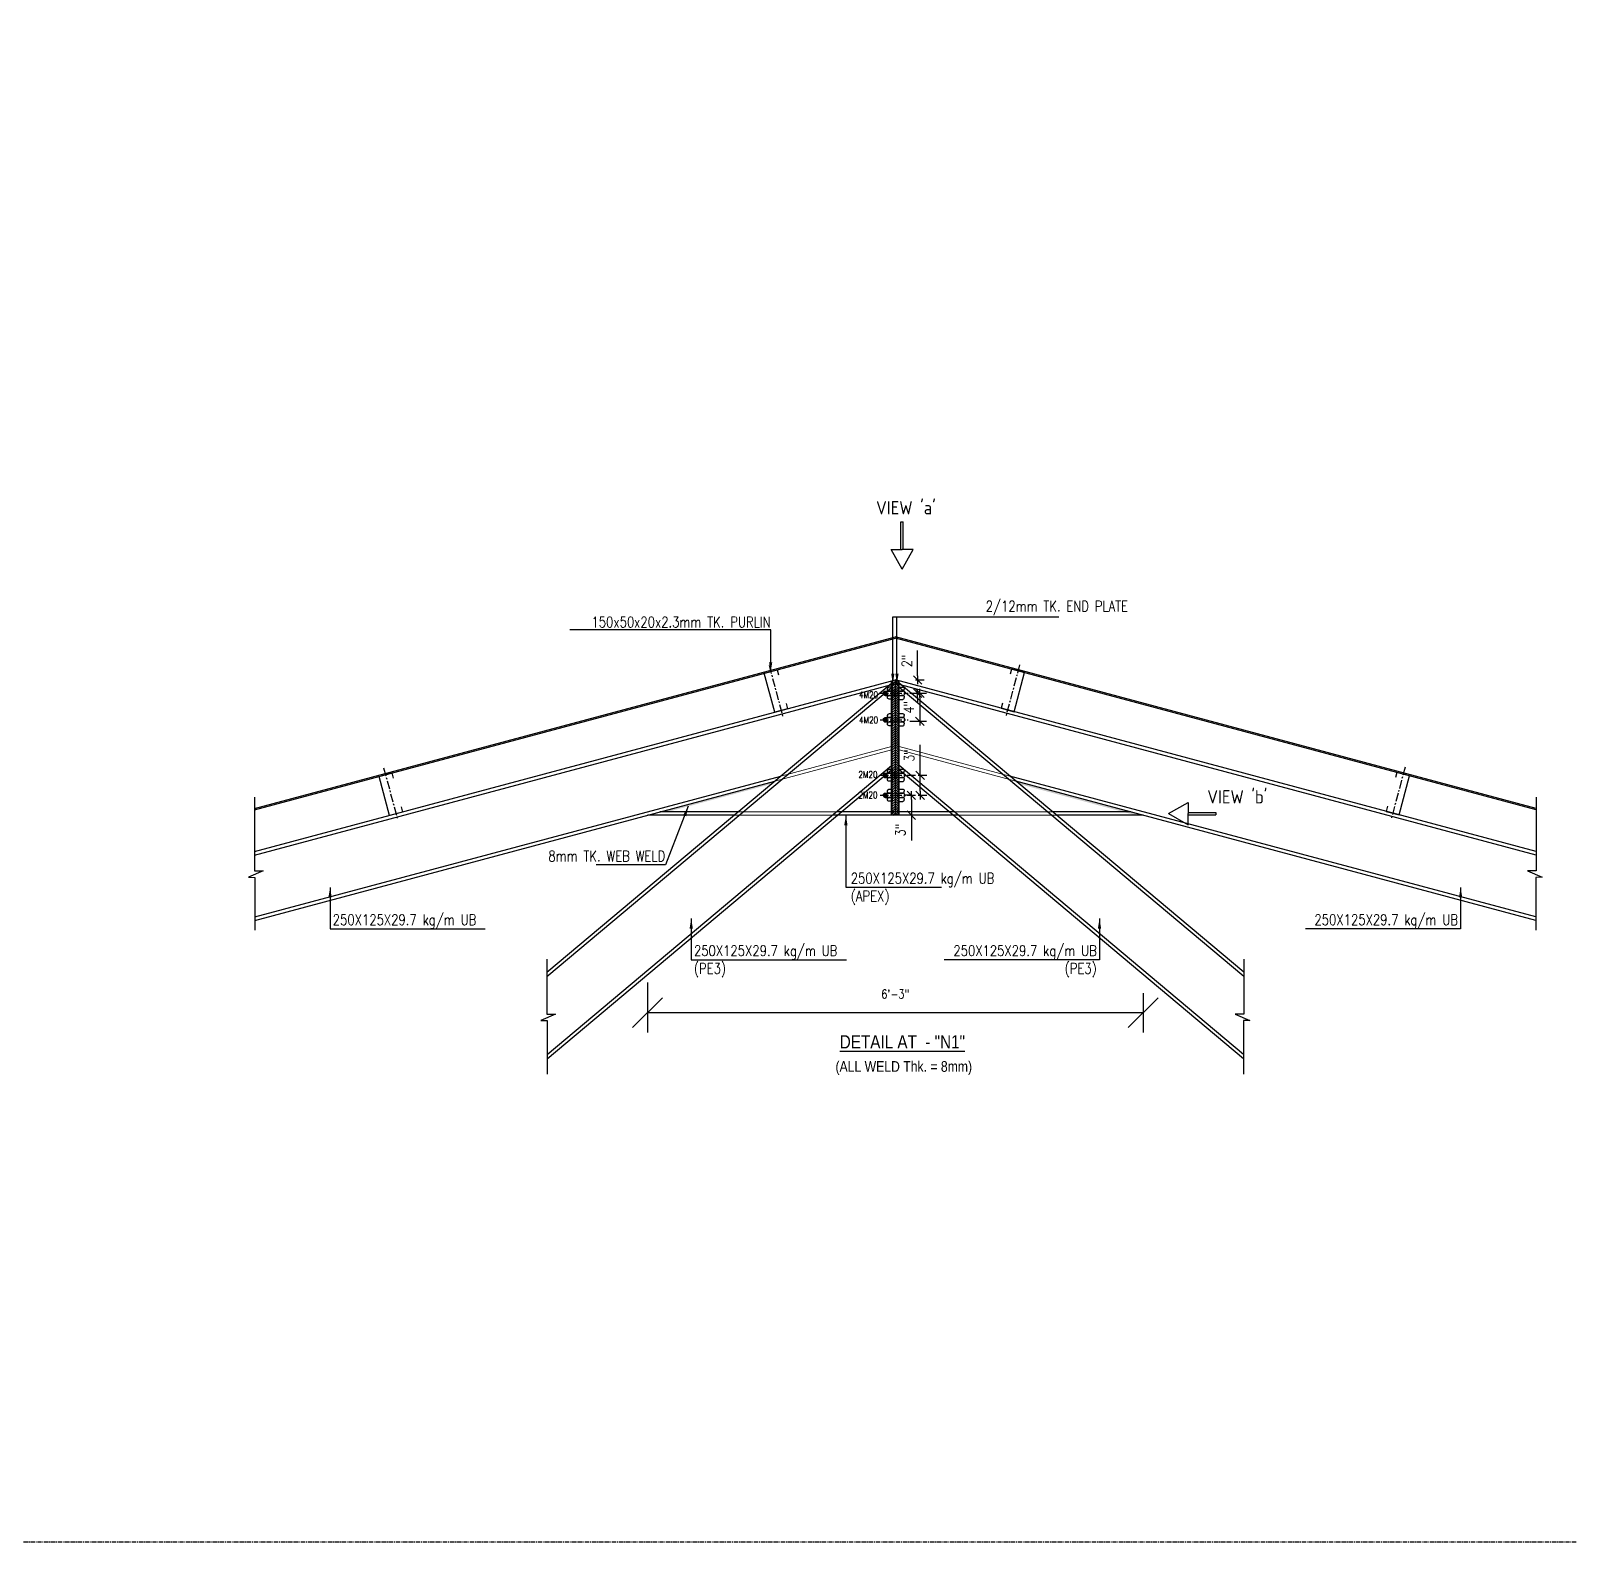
# Model space of a CAD drawing. Extents: x -95606 to 113309, y -42160 to -940.
# Drawn here: x 112241.4 to 112472.6, y -24564.3 to -24337.2 of the extents above; entities that cross this region are included whole.
import ezdxf

# ---------------------------------------------------------------- set-up
doc = ezdxf.new("R2010")
doc.units = 0
doc.header["$LTSCALE"] = 0.02
doc.header["$MEASUREMENT"] = 0
doc.header["$PDMODE"] = 3
doc.header["$PDSIZE"] = -2
for name, pattern in [('CENTER', [50.8, 31.75, -6.35, 6.35, -6.35]), ('CENTERX2', [101.6, 63.5, -12.7, 12.7, -12.7]), ('DASHEDX2', [1.5, 1, -0.5])]:
    doc.linetypes.add(name, pattern=pattern)
doc.layers.get('0').update_dxf_attribs({"linetype": 'CONTINUOUS'})
doc.layers.get('DEFPOINTS').update_dxf_attribs({"linetype": 'CONTINUOUS'})
for name, color, linetype in [('A-5T', 4, 'CONTINUOUS'), ('A-DIM', 1, 'CONTINUOUS'), ('A-GRID', 7, 'CENTERX2'), ('A-OL', 2, 'CONTINUOUS'), ('A-P FRAME', 4, 'CONTINUOUS'), ('dimentions', 8, 'CONTINUOUS'), ('EXLINE', 33, 'CONTINUOUS'), ('GUSSET', 1, 'CONTINUOUS'), ('OL', 2, 'CONTINUOUS'), ('RF', 5, 'CONTINUOUS'), ('S-DIM', 7, 'CONTINUOUS'), ('S-TXT', 2, 'CONTINUOUS'), ('ST', 131, 'CONTINUOUS')]:
    doc.layers.add(name, color=color, linetype=linetype)
doc.layers.add('HACH', color=8, linetype='CONTINUOUS', lineweight=9)
doc.layers.add('RAFTERS', color=20, linetype='CONTINUOUS', lineweight=30)
doc.styles.add('ROMANS', font='romans.shx', dxfattribs={"width": 0.8})
doc.styles.get("Standard").update_dxf_attribs({"font": 'ISOCP'})
doc.styles.add('style9', font='romans.shx', dxfattribs={"width": 0.8, "height": 4})
doc.dimstyles.new('DA16', dxfattribs={"dimscale": 16, "dimtxt": 0.1, "dimasz": 0.09375, "dimexe": 0, "dimexo": 0, "dimgap": 0.03125, "dimtad": 1, "dimdec": 0, "dimzin": 7, "dimdsep": 46, "dimlunit": 4, "dimtxsty": 'ROMANS', "dimcen": 0.09375, "dimclrd": 1, "dimclre": 1, "dimclrt": 2, "dimadec": 0, "dimazin": 0, "dimtfac": 0.03125, "dimtdec": 4, "dimtofl": 0, "dimtmove": 0, "dimatfit": 3, "dimfxl": 1, "dimfrac": 2, "dimtolj": 1, "dimtzin": 0, "dimarcsym": 0})
doc.dimstyles.new('TEXT-14', dxfattribs={"dimtxt": 4, "dimasz": 4.5, "dimexe": 3, "dimexo": 6, "dimgap": 2, "dimtad": 1, "dimdec": 0, "dimrnd": 0.5, "dimzin": 1, "dimdsep": 46, "dimlunit": 4, "dimtxsty": 'style9', "dimblk": 'OBLIQUE', "dimcen": 72.09, "dimclrd": 1, "dimclre": 1, "dimclrt": 2, "dimadec": 0, "dimazin": 0, "dimtfac": 1, "dimtdec": 0, "dimtofl": 0, "dimtmove": 0, "dimatfit": 3, "dimfxl": 1, "dimfrac": 2, "dimtolj": 1, "dimtzin": 0, "dimlwd": -1, "dimarcsym": 0})
doc.dimstyles.new('TK16', dxfattribs={"dimscale": 16, "dimtxt": 0.09375, "dimasz": 0.04, "dimexe": 0.0625, "dimexo": 0.015625, "dimgap": 0.046875, "dimtad": 1, "dimdec": 1, "dimzin": 11, "dimdsep": 46, "dimlunit": 4, "dimtxsty": 'ROMANS', "dimblk1": 'TK1', "dimblk2": 'TK1', "dimsah": 1, "dimcen": 0.09375, "dimclrd": 1, "dimclre": 1, "dimclrt": 2, "dimadec": 0, "dimazin": 0, "dimtfac": 1, "dimtofl": 0, "dimtmove": 0, "dimatfit": 3, "dimldrblk": 'TK1', "dimfxl": 1, "dimfrac": 2, "dimtolj": 1, "dimtzin": 9, "dimarcsym": 0})

# ---------------------------------------------------------------- blocks, each defined once
blk = doc.blocks.new('A$C6334769A')
at = {"layer": 'GUSSET'}
h = blk.add_hatch(dxfattribs=at)
h.set_pattern_fill('LINE', color=8, scale=33, angle=-90, style=0)
h.set_pattern_definition([(90, (48431.668, -199664.318), (4.125, 2e-16), [])])
edge = h.paths.add_edge_path()
edge.add_line((13, 8.1), (26.4, 8.1))
edge.add_ellipse((26.4, 2.1), major_axis=(4.24, -4.24), ratio=1, start_angle=45, end_angle=135, ccw=False)
edge.add_line((32.4, 2.1), (32.4, 0))
edge.add_line((32.4, 0), (32.4, -2.1))
edge.add_ellipse((26.4, -2.1), major_axis=(4.24, 4.24), ratio=1, start_angle=225, end_angle=315, ccw=False)
edge.add_line((26.4, -8.1), (19.2, -8.1))
edge.add_line((19.2, -8.1), (13, -8.1))
edge.add_ellipse((13, -2.1), major_axis=(4.24, -4.24), ratio=1, start_angle=315, end_angle=405)
edge.add_line((19, -2.1), (19, 0))
edge.add_line((19, 0), (19, 2.1))
edge.add_ellipse((13, 2.1), major_axis=(4.24, -4.24), ratio=1, start_angle=45, end_angle=135)
at = {"layer": 'A-OL', "color": 1}
for p, q in [((2.5, 23.5), (0, 23.5)), ((0, 23.5), (0, -23.7)), ((2.5, -23.7), (2.5, 23.5)), ((2.5, -23.7), (0, -23.7))]:
    blk.add_line(p, q, dxfattribs=at)
at = {"layer": 'OL', "linetype": 'DASHEDX2'}
for p, q in [((0, 7.9), (-15.9, 7.9)), ((0, -8.1), (-15.9, -8.1))]:
    blk.add_line(p, q, dxfattribs=at)
at = {"layer": 'OL'}
blk.add_line((24, -8.1), (2.1, -8.1), dxfattribs=at)
for points in [[(2.5, 22.1), (11.5, 22.1, -0.414214), (17.5, 16.1), (17.5, 17.6)], [(2.5, 8.1), (11.5, 8.1, 0.414214), (17.5, 14.1), (17.5, 17.6)], [(19, 0), (19, 2.1, 0.414214), (13, 8.1), (5.7, 8.1)], [(19, 0), (19, -2.1, -0.414214), (13, -8.1), (10.8, -8.1)], [(32.4, 0), (32.4, 2.1, 0.414214), (26.4, 8.1), (11, 8.1)], [(32.4, 0), (32.4, -2.1, -0.414214), (26.4, -8.1), (11, -8.1)], [(2.5, -8.1), (11.5, -8.1, -0.414214), (17.5, -14.1), (17.5, -12.6)], [(2.5, -22.1), (11.5, -22.1, 0.414214), (17.5, -16.1), (17.5, -12.6)]]:
    blk.add_lwpolyline(points, format="xyb", dxfattribs=at)
blk.add_lwpolyline([(21.1, -8.1), (20, -8.1), (2.1, -8.1)], dxfattribs=at)
blk = doc.blocks.new('A$C439C4E2A')
at = {"layer": 'A-OL', "color": 1}
for p, q in [((-2.5, 26.5), (0, 26.5)), ((-2.5, -26.7), (-2.5, 26.5)), ((0, 26.5), (0, -26.7)), ((-2.5, -26.7), (0, -26.7))]:
    blk.add_line(p, q, dxfattribs=at)
at = {"layer": 'OL', "linetype": 'DASHEDX2'}
for p, q in [((0, 7.9), (15.9, 7.9)), ((0, -8.1), (15.9, -8.1))]:
    blk.add_line(p, q, dxfattribs=at)
at = {"layer": 'OL'}
for points in [[(-23, 0), (-23, 2.1, -0.414214), (-17, 8.1), (-5.7, 8.1)], [(-23, 0), (-23, -2.1, 0.414214), (-17, -8.1), (-9.8, -8.1)], [(-2.5, 23.1), (-15.5, 23.1, 0.414214), (-21.5, 17.1), (-21.5, 15.6)], [(-2.5, 8.1), (-15.5, 8.1, -0.414214), (-21.5, 14.1), (-21.5, 15.6)], [(-2.5, -8.1), (-15.5, -8.1, 0.414214), (-21.5, -14.1), (-21.5, -15.6)], [(-2.5, -23.1), (-15.5, -23.1, -0.414214), (-21.5, -17.1), (-21.5, -15.6)]]:
    blk.add_lwpolyline(points, format="xyb", dxfattribs=at)
blk = doc.blocks.new('TK1')
at = {"color": 4, "linetype": 'Continuous'}
blk.add_line((-1, -1), (1, 1), dxfattribs=at)
at = {"color": 1, "linetype": 'ByBlock'}
blk.add_line((-1, 0), (1, 0), dxfattribs=at)
blk = doc.blocks.new('*D452')
at = {"layer": 'DEFPOINTS', "color": 0, "lineweight": -2, "transparency": 16777216}
for p in [(112373.26, -24436.71), (112373.26, -24440.94), (112375, -24440.94)]:
    blk.add_point(p, dxfattribs=at)
at = {"layer": 'ST', "color": 1, "lineweight": -2, "transparency": 16777216}
for p, q in [((112373.51, -24436.71), (112376, -24436.71)), ((112375, -24437.35), (112375, -24440.3)), ((112373.51, -24440.94), (112376, -24440.94))]:
    blk.add_line(p, q, dxfattribs=at)
at = {"layer": 'ST', "color": 1, "lineweight": -2, "transparency": 16777216, "xscale": 0.64, "yscale": 0.64, "zscale": 0.64}
for p, rotation in [((112375, -24436.71), 90), ((112375, -24440.94), 270)]:
    blk.add_blockref('TK1', p, dxfattribs=dict(at, rotation=rotation))
at = {"layer": 'ST', "color": 2, "transparency": 16777216, "insert": (112373.35, -24438.83), "char_height": 1.5, "attachment_point": 5, "rotation": 90, "style": 'ROMANS'}
blk.add_mtext('\\A1;4"', dxfattribs=at)
blk = doc.blocks.new('*D453')
at = {"layer": 'DEFPOINTS', "color": 0, "lineweight": -2, "transparency": 16777216}
for p in [(112374.07, -24434.72), (112374.07, -24436.71), (112374.66, -24436.71)]:
    blk.add_point(p, dxfattribs=at)
at = {"layer": 'ST', "color": 1, "lineweight": -2, "transparency": 16777216}
for p, q in [((112374.66, -24434.08), (112374.66, -24430.28)), ((112374.32, -24434.72), (112375.66, -24434.72)), ((112374.32, -24436.71), (112375.66, -24436.71)), ((112374.66, -24437.35), (112374.66, -24437.99))]:
    blk.add_line(p, q, dxfattribs=at)
at = {"layer": 'ST', "color": 1, "lineweight": -2, "transparency": 16777216, "xscale": 0.64, "yscale": 0.64, "zscale": 0.64}
for p, rotation in [((112374.66, -24434.72), 270), ((112374.66, -24436.71), 90)]:
    blk.add_blockref('TK1', p, dxfattribs=dict(at, rotation=rotation))
at = {"layer": 'ST', "color": 2, "transparency": 16777216, "insert": (112373.02, -24431.86), "char_height": 1.5, "attachment_point": 5, "rotation": 90, "style": 'ROMANS'}
blk.add_mtext('\\A1;2"', dxfattribs=at)
blk = doc.blocks.new('*D454')
at = {"layer": 'DEFPOINTS', "color": 0, "lineweight": -2, "transparency": 16777216}
for p in [(112373.72, -24452.05), (112373.72, -24455.05), (112373.72, -24455.05)]:
    blk.add_point(p, dxfattribs=at)
at = {"layer": 'ST', "color": 1, "lineweight": -2, "transparency": 16777216}
for p, q in [((112373.72, -24452.05), (112372.72, -24452.05)), ((112373.72, -24452.69), (112373.72, -24454.41)), ((112373.72, -24455.05), (112372.72, -24455.05)), ((112373.72, -24455.05), (112373.72, -24458.85))]:
    blk.add_line(p, q, dxfattribs=at)
at = {"layer": 'ST', "color": 1, "lineweight": -2, "transparency": 16777216, "xscale": 0.64, "yscale": 0.64, "zscale": 0.64}
for p, rotation in [((112373.72, -24452.05), 90), ((112373.72, -24455.05), 270)]:
    blk.add_blockref('TK1', p, dxfattribs=dict(at, rotation=rotation))
at = {"layer": 'ST', "color": 2, "transparency": 16777216, "insert": (112372.08, -24457.27), "char_height": 1.5, "attachment_point": 5, "rotation": 90, "style": 'ROMANS'}
blk.add_mtext('\\A1;3"', dxfattribs=at)
blk = doc.blocks.new('_Oblique')
at = {"color": 0, "linetype": 'ByBlock', "lineweight": -2}
blk.add_line((-0.5, -0.5), (0.5, 0.5), dxfattribs=at)
blk = doc.blocks.new('*D455')
at = {"layer": 'DEFPOINTS', "color": 0, "lineweight": -2, "transparency": 16777216}
for p in [(112334.06, -24474.19), (112408.57, -24475.78), (112334.06, -24484.72)]:
    blk.add_point(p, dxfattribs=at)
at = {"layer": 'dimentions', "color": 1, "lineweight": -2, "transparency": 16777216}
for p, q in [((112334.06, -24480.19), (112334.06, -24487.72)), ((112408.57, -24481.78), (112408.57, -24487.72))]:
    blk.add_line(p, q, dxfattribs=at)
at = {"layer": 'dimentions', "color": 1, "transparency": 16777216}
blk.add_line((112408.57, -24484.72), (112334.06, -24484.72), dxfattribs=at)
at = {"layer": 'dimentions', "color": 1, "transparency": 16777216, "xscale": 4.5, "yscale": 4.5, "zscale": 4.5, "rotation": 180}
blk.add_blockref('_Oblique', (112334.06, -24484.72), dxfattribs=at)
at = {"layer": 'dimentions', "color": 1, "transparency": 16777216, "xscale": 4.5, "yscale": 4.5, "zscale": 4.5}
blk.add_blockref('_Oblique', (112408.57, -24484.72), dxfattribs=at)
at = {"layer": 'dimentions', "color": 2, "transparency": 16777216, "insert": (112371.31, -24481.92), "char_height": 4, "attachment_point": 5, "style": 'style9'}
blk.add_mtext('\\A1;{\\H0.33333x;6\'-3"}', dxfattribs=at)
blk = doc.blocks.new('*D461')
at = {"layer": 'DEFPOINTS', "color": 0, "lineweight": -2, "transparency": 16777216}
for p in [(112374.47, -24449.05), (112374.47, -24452.05), (112375.05, -24452.05)]:
    blk.add_point(p, dxfattribs=at)
at = {"layer": 'ST', "color": 1, "lineweight": -2, "transparency": 16777216}
for p, q in [((112375.05, -24449.05), (112375.05, -24444.49)), ((112374.72, -24449.05), (112376.05, -24449.05)), ((112375.05, -24451.41), (112375.05, -24449.69)), ((112374.72, -24452.05), (112376.05, -24452.05))]:
    blk.add_line(p, q, dxfattribs=at)
at = {"layer": 'ST', "color": 1, "lineweight": -2, "transparency": 16777216, "xscale": 0.64, "yscale": 0.64, "zscale": 0.64}
for p, rotation in [((112375.05, -24449.05), 90), ((112375.05, -24452.05), 270)]:
    blk.add_blockref('TK1', p, dxfattribs=dict(at, rotation=rotation))
at = {"layer": 'ST', "color": 2, "transparency": 16777216, "insert": (112373.4, -24446.07), "char_height": 1.5, "attachment_point": 5, "rotation": 90, "style": 'ROMANS'}
blk.add_mtext('\\A1;3"', dxfattribs=at)

msp = doc.modelspace()

# ---------------------------------------------------------------- hatches: boundary and pattern name
at = {"layer": 'A-DIM', "ltscale": 2}
h = msp.add_hatch(dxfattribs=at)
h.set_pattern_fill('ANSI31', color=256, scale=2, style=0)
h.set_pattern_definition([(45, (68972.3638, 4369.18275), (-0.1767766953, 0.1767766953), [])])
h.paths.add_polyline_path([(112370.831, -24455.052), (112371.311, -24455.052), (112371.311, -24434.717), (112370.831, -24434.845)])
h = msp.add_hatch(dxfattribs=at)
h.set_pattern_fill('ANSI31', color=256, scale=2, style=0)
h.set_pattern_definition([(135, (155770.25917, 4369.18275), (0.1767766953, 0.1767766953), [])])
h.paths.add_polyline_path([(112371.311, -24455.052), (112371.791, -24455.052), (112371.791, -24434.819), (112371.311, -24434.717)])
at = {"layer": 'RAFTERS', "ltscale": 2}
for points in [[(112352.665, -24450.363), (112353.185, -24449.927), (112335.923, -24454.552), (112337.049, -24454.552)], [(112389.438, -24449.927), (112389.966, -24450.37), (112407.44, -24455.052), (112408.566, -24455.052)]]:
    msp.add_hatch(color=4, dxfattribs=at).paths.add_polyline_path(points)

# ---------------------------------------------------------------- linework, layer by layer
at = {"layer": 'A-DIM', "ltscale": 2}
for p, q in [((112275.023, -24461.035), (112371.311, -24435.235)), ((112370.831, -24455.052), (112370.831, -24434.845)), ((112467.6, -24461.035), (112371.311, -24435.235)), ((112371.791, -24455.052), (112371.791, -24434.845)), ((112318.953, -24479.303), (112370.751, -24435.839)), ((112423.67, -24479.303), (112371.871, -24435.839)), ((112318.993, -24491.019), (112370.751, -24447.588)), ((112423.63, -24491.019), (112371.871, -24447.588)), ((112275.065, -24470.341), (112354.092, -24449.166)), ((112467.558, -24470.341), (112388.531, -24449.166)), ((112347.673, -24454.552), (112335.923, -24454.552)), ((112380.171, -24454.552), (112362.452, -24454.552)), ((112406.7, -24454.552), (112394.95, -24454.552))]:
    msp.add_line(p, q, dxfattribs=at)
at = {"layer": 'A-GRID'}
for p, q in [((112352.331, -24432.541), (112354.376, -24440.175)), ((112389.991, -24432.46), (112387.945, -24440.094)), ((112369.007, -24436.712), (112373.256, -24436.712)), ((112369.007, -24440.712), (112373.256, -24440.712)), ((112369.007, -24440.712), (112373.256, -24440.712)), ((112294.414, -24447.906), (112296.459, -24455.539)), ((112369.007, -24449.052), (112374.47, -24449.052)), ((112447.907, -24447.825), (112445.862, -24455.459)), ((112369.007, -24452.052), (112374.47, -24452.052))]:
    msp.add_line(p, q, dxfattribs=at)
at = {"layer": 'A-OL', "color": 1}
for points in [[(112275.028, -24452.356), (112275.022, -24463.419), (112276.329, -24463.421), (112274.114, -24464.381), (112275.068, -24464.382), (112275.064, -24472.321)], [(112467.595, -24452.356), (112467.601, -24463.419), (112466.294, -24463.421), (112468.509, -24464.381), (112467.555, -24464.382), (112467.559, -24472.321)], [(112318.955, -24476.678), (112318.949, -24484.934), (112320.256, -24484.936), (112318.04, -24485.895), (112318.995, -24485.897), (112318.992, -24493.969)], [(112423.668, -24476.678), (112423.674, -24484.934), (112422.367, -24484.936), (112424.582, -24485.895), (112423.628, -24485.897), (112423.631, -24493.969)]]:
    msp.add_lwpolyline(points, dxfattribs=at)
at = {"layer": 'A-P FRAME', "color": 3}
msp.add_line((112371.311, -24455.052), (112371.311, -24434.717), dxfattribs=at)
for points in [[(112354.905, -24438.285), (112355.112, -24439.057), (112353.18, -24439.575), (112351.607, -24433.702), (112353.538, -24433.185), (112353.746, -24433.957)], [(112387.416, -24438.204), (112387.209, -24438.977), (112389.141, -24439.494), (112390.715, -24433.621), (112388.783, -24433.104), (112388.576, -24433.877)], [(112297.027, -24453.793), (112297.234, -24454.566), (112295.302, -24455.084), (112293.728, -24449.211), (112295.66, -24448.693), (112295.867, -24449.466)], [(112445.294, -24453.712), (112445.087, -24454.485), (112447.019, -24455.003), (112448.593, -24449.13), (112446.661, -24448.612), (112446.454, -24449.385)]]:
    msp.add_lwpolyline(points, dxfattribs=at)
at = {"layer": 'EXLINE', "color": 4}
for p, q in [((112275.027, -24454.026), (112371.311, -24428.227)), ((112467.596, -24454.026), (112371.311, -24428.227)), ((112275.027, -24454.222), (112371.311, -24428.422)), ((112467.596, -24454.222), (112371.311, -24428.422))]:
    msp.add_line(p, q, dxfattribs=at)
at = {"layer": 'EXLINE', "color": 2}
for p, q in [((112275.024, -24460.517), (112371.311, -24434.717)), ((112318.954, -24478.65), (112370.751, -24435.187)), ((112370.751, -24455.052), (112370.751, -24434.867)), ((112467.599, -24460.517), (112371.311, -24434.717)), ((112371.871, -24455.052), (112371.871, -24434.867)), ((112423.669, -24478.65), (112371.871, -24435.187)), ((112318.993, -24491.672), (112370.751, -24448.241)), ((112423.63, -24491.672), (112371.871, -24448.241)), ((112275.065, -24470.859), (112353.185, -24449.927)), ((112467.558, -24470.859), (112389.438, -24449.927)), ((112347.077, -24455.052), (112334.057, -24455.052)), ((112380.767, -24455.052), (112361.856, -24455.052)), ((112408.566, -24455.052), (112395.546, -24455.052))]:
    msp.add_line(p, q, dxfattribs=at)
at = {"layer": 'HACH', "color": 0}
msp.add_line((112371.311, -24434.717), (112371.311, -24448.693), dxfattribs=at)
at = {"layer": 'HACH'}
for p, q in [((112353.185, -24449.927), (112370.751, -24445.22)), ((112354.092, -24449.166), (112370.751, -24444.702)), ((112388.531, -24449.166), (112371.871, -24444.702)), ((112389.438, -24449.927), (112371.871, -24445.22)), ((112361.856, -24455.052), (112347.077, -24455.052)), ((112395.546, -24455.052), (112380.767, -24455.052))]:
    msp.add_line(p, q, dxfattribs=at)
at = {"layer": 'HACH', "ltscale": 2}
for p, q in [((112362.452, -24454.552), (112347.673, -24454.552)), ((112394.95, -24454.552), (112380.171, -24454.552))]:
    msp.add_line(p, q, dxfattribs=at)
at = {"layer": 'RF', "linetype": 'Continuous'}
for p, q in [((112372.141, -24415.136), (112372.141, -24410.941)), ((112372.141, -24410.941), (112372.484, -24410.941)), ((112372.484, -24415.136), (112372.484, -24410.941)), ((112372.313, -24418.066), (112370.656, -24415.136)), ((112370.656, -24415.136), (112372.313, -24415.136)), ((112372.313, -24418.066), (112373.969, -24415.136)), ((112373.969, -24415.136), (112372.313, -24415.136)), ((112412.37, -24454.811), (112415.3, -24453.155)), ((112415.3, -24453.155), (112415.3, -24454.811)), ((112412.37, -24454.811), (112415.3, -24456.468)), ((112415.3, -24454.64), (112419.495, -24454.64)), ((112415.3, -24456.468), (112415.3, -24454.811)), ((112415.3, -24454.982), (112419.495, -24454.982)), ((112419.495, -24454.64), (112419.495, -24454.982))]:
    msp.add_line(p, q, dxfattribs=at)
at = {"layer": 'S-TXT', "color": 5, "linetype": 'CENTER', "lineweight": -2}
msp.add_lwpolyline([(111432.79, -24110.065), (112648.398, -24110.065), (112648.398, -24564.289), (111432.79, -24564.289)], close=True, dxfattribs=at)

# ---------------------------------------------------------------- block references
at = {"layer": 'A-P FRAME', "color": 2, "ltscale": 7, "xscale": -0.04, "yscale": 0.04, "zscale": 0.04}
for p in [(112370.831, -24436.712), (112370.831, -24440.712), (112370.831, -24449.052), (112370.831, -24452.052)]:
    msp.add_blockref('A$C6334769A', p, dxfattribs=at)
at = {"layer": 'OL', "xscale": -0.04, "yscale": 0.04, "zscale": 0.04}
for p in [(112371.791, -24436.712), (112371.791, -24440.712), (112371.791, -24449.052), (112371.791, -24452.052)]:
    msp.add_blockref('A$C439C4E2A', p, dxfattribs=at)

# ---------------------------------------------------------------- texts
at = {"layer": 'A-5T', "color": 4, "char_height": 2, "attachment_point": 3}
for s, insert in [("VIEW 'a'", (112377.384, -24407.849)), ("VIEW 'b'", (112427.212, -24451.289))]:
    msp.add_mtext(s, dxfattribs=dict(at, insert=insert))
at = {"layer": 'A-5T', "attachment_point": 1}
for s, insert, char_height in [('{\\fSwis721 Cn BT|b0|i0|c0|p34;\\L\\C4;DETAIL AT  - "N1"}', (112362.959, -24488.098), 2), ('{\\fSwis721 Cn BT|b0|i0|c0|p34;\\C4;(ALL WELD Thk. = 8mm)}', (112362.316, -24491.999), 1.6)]:
    msp.add_mtext(s, dxfattribs=dict(at, insert=insert, char_height=char_height))
at = {"layer": 'HACH', "color": 2, "insert": (112395.584, -24423.901), "char_height": 1.6, "attachment_point": 5, "style": 'ROMANS'}
msp.add_mtext('2/12mm TK. END PLATE ', dxfattribs=at)
at = {"layer": 'S-DIM', "color": 2, "linetype": 'Continuous', "char_height": 1.6, "width": 2568.13945, "attachment_point": 6, "style": 'ROMANS'}
for s, insert in [('150x50x20x2.3mm TK. PURLIN', (112352.582, -24426.018)), ('8mm TK. WEB WELD', (112336.726, -24461.18))]:
    msp.add_mtext(s, dxfattribs=dict(at, insert=insert))
at = {"layer": 'S-DIM', "color": 2, "linetype": 'Continuous', "char_height": 1, "attachment_point": 6, "style": 'ROMANS'}
for s, insert in [('4M20', (112368.728, -24436.954)), ('4M20', (112368.728, -24440.74)), ('2M20', (112368.634, -24448.926)), ('2M20', (112368.634, -24452.011))]:
    msp.add_mtext(s, dxfattribs=dict(at, insert=insert))
at = {"layer": 'S-DIM', "color": 2, "char_height": 1.6, "style": 'ROMANS'}
for s, insert, attachment_point in [('250X125X29.7 kg/m UB\\P(APEX)', (112364.618, -24466.125), 4), ('250X125X29.7 kg/m UB', (112286.769, -24471.019), 4), ('250X125X29.7 kg/m UB', (112455.854, -24471.019), 6), ('250X125X29.7 kg/m UB\\P(PE3)', (112341.038, -24477.001), 4), ('250X125X29.7 kg/m UB\\P(PE3)', (112401.585, -24477.001), 6)]:
    msp.add_mtext_dynamic_manual_height_columns(s, width=2568.13945, gutter_width=12.5, heights=[0], dxfattribs=dict(at, insert=insert, attachment_point=attachment_point))

# ---------------------------------------------------------------- dimensions: what is measured, and where the dimension line sits
at = {"layer": 'dimentions'}
dim = msp.add_linear_dim(base=(112334.057, -24484.717), p1=(112408.566, -24475.784), p2=(112334.057, -24474.195), text='{\\H0.33333x;<>}', dimstyle='TEXT-14', override={"dimdec": 0, "dimfxl": 0.09375}, dxfattribs=at)
dim.commit()
dim.dimension.update_dxf_attribs({"geometry": '*D455', "text_midpoint": (112371.311, -24481.923)})
at = {"layer": 'ST', "color": 0}
for base, p1, p2, picture, middle in [((112374.658, -24436.712), (112374.068, -24434.717), (112374.068, -24436.712), '*D453', (112374.658, -24431.858)), ((112375.047, -24452.052), (112374.47, -24449.052), (112374.47, -24452.052), '*D461', (112375.047, -24446.07))]:
    dim = msp.add_linear_dim(base=base, p1=p1, p2=p2, angle=90, dimstyle='TK16', override={"dimfxl": 1.25, "dimfxlon": 1}, dxfattribs=at)
    dim.commit()
    dim.dimension.update_dxf_attribs({"geometry": picture, "text_midpoint": middle, "dimtype": 160})
for base, p1, p2, picture, middle in [((112374.997, -24440.939), (112373.256, -24436.712), (112373.256, -24440.939), '*D452', (112373.354, -24438.826)), ((112373.723, -24455.052), (112373.723, -24452.052), (112373.723, -24455.052), '*D454', (112372.08, -24457.271))]:
    dim = msp.add_linear_dim(base=base, p1=p1, p2=p2, angle=90, dimstyle='TK16', override={"dimfxl": 1.25, "dimfxlon": 1}, dxfattribs=at)
    dim.commit()
    dim.dimension.update_dxf_attribs({"geometry": picture, "text_midpoint": middle})

# ---------------------------------------------------------------- leaders
at = {"layer": 'dimentions'}
for points in [[(112370.925, -24435.268), (112370.925, -24425.217), (112395.871, -24425.217)], [(112371.551, -24435.268), (112371.551, -24425.217), (112394.529, -24425.217)], [(112352.573, -24433.552), (112352.573, -24427.17), (112322.407, -24427.17)], [(112340.197, -24453.711), (112336.775, -24462.525), (112326.357, -24462.525)], [(112363.878, -24455.052), (112363.878, -24465.852), (112378.235, -24465.852)], [(112286.366, -24465.894), (112286.366, -24472.1), (112309.691, -24472.1)], [(112456.257, -24465.894), (112456.257, -24472.1), (112432.932, -24472.1)], [(112340.635, -24470.577), (112340.635, -24476.782), (112363.96, -24476.782)], [(112401.988, -24470.577), (112401.988, -24476.782), (112378.663, -24476.782)]]:
    msp.add_leader(points, dimstyle='DA16', override={"dimtad": 0}, dxfattribs=at)

doc.saveas('drawing.dxf')
